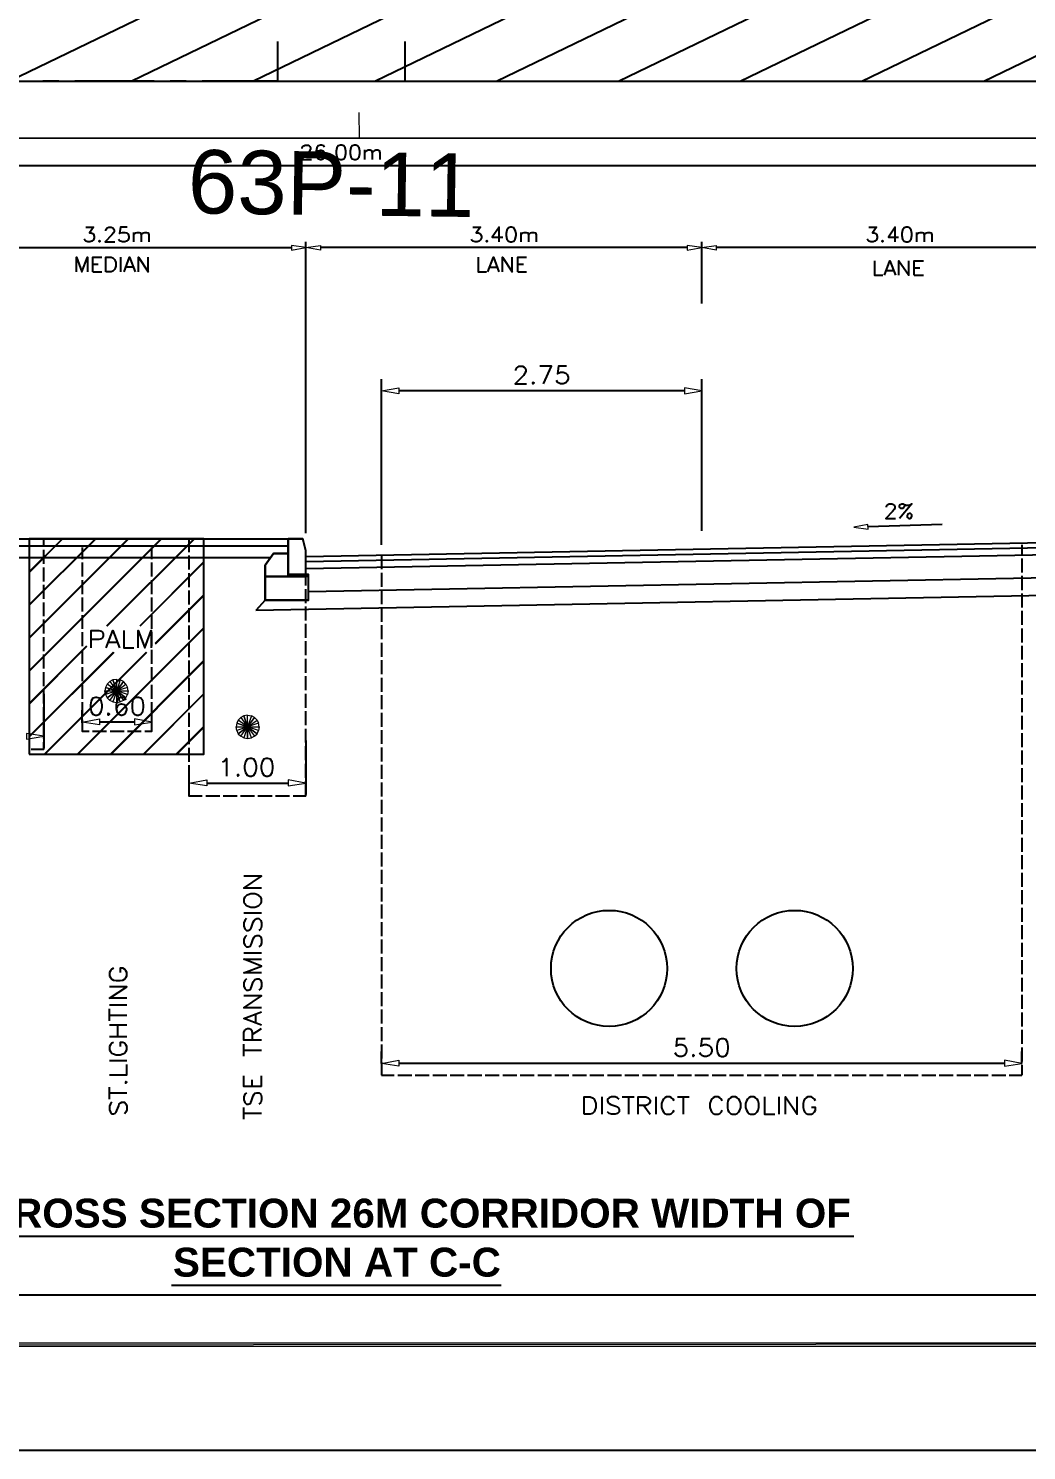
# Model space of a CAD drawing. Header units: inches. Extents: x 27 to 868, y 19 to 613.
# Drawn here: x 342 to 483.3, y 18.8 to 220.1 of the extents above; entities that cross this region are included whole.
import ezdxf

# ---------------------------------------------------------------- set-up
doc = ezdxf.new("R2010")
doc.units = ezdxf.units.IN
doc.header["$MEASUREMENT"] = 0
doc.layers.add('PDF_Geometry', color=7, linetype='Continuous')
doc.layers.add('PDF_Text', color=7, linetype='Continuous')
doc.styles.add('PDF Arial', font='arial.ttf')
doc.styles.add('PDF Arial Bold', font='arialbd.ttf')

msp = doc.modelspace()

# ---------------------------------------------------------------- linework, layer by layer
at = {"layer": 'PDF_Geometry', "lineweight": 25}
for points in [[(867.64, 52.53), (867.64, 18.77), (26.63, 18.77), (26.63, 612.78)], [(380.72, 203.11), (380.72, 203.2), (380.81, 203.38), (380.95, 203.47), (381.13, 203.56), (381.54, 203.56), (381.72, 203.47), (381.81, 203.38), (381.9, 203.2), (381.9, 202.97), (381.81, 202.79), (381.63, 202.48), (380.63, 201.53), (382.03, 201.53)], [(380.72, 203.11), (380.72, 203.2), (380.81, 203.38), (380.95, 203.47), (381.13, 203.56), (381.54, 203.56), (381.72, 203.47), (381.81, 203.38), (381.9, 203.2), (381.9, 202.97), (381.81, 202.79), (381.63, 202.48), (380.63, 201.53), (382.03, 201.53)], [(383.88, 203.29), (383.79, 203.47), (383.47, 203.56), (383.29, 203.56), (382.98, 203.47), (382.8, 203.2), (382.71, 202.7), (382.71, 202.21), (382.8, 201.8), (382.98, 201.62), (383.29, 201.53), (383.38, 201.53), (383.7, 201.62), (383.88, 201.8), (383.97, 202.12), (383.97, 202.21), (383.88, 202.48), (383.7, 202.7), (383.38, 202.79), (383.29, 202.79), (382.98, 202.7), (382.8, 202.48), (382.71, 202.21)], [(383.88, 203.29), (383.79, 203.47), (383.47, 203.56), (383.29, 203.56), (382.98, 203.47), (382.8, 203.2), (382.71, 202.7), (382.71, 202.21), (382.8, 201.8), (382.98, 201.62), (383.29, 201.53), (383.38, 201.53), (383.7, 201.62), (383.88, 201.8), (383.97, 202.12), (383.97, 202.21), (383.88, 202.48), (383.7, 202.7), (383.38, 202.79), (383.29, 202.79), (382.98, 202.7), (382.8, 202.48), (382.71, 202.21)], [(386.13, 203.56), (385.81, 203.47), (385.63, 203.2), (385.54, 202.7), (385.54, 202.39), (385.63, 201.89), (385.81, 201.62), (386.13, 201.53), (386.31, 201.53), (386.62, 201.62), (386.8, 201.89), (386.89, 202.39), (386.89, 202.7), (386.8, 203.2), (386.62, 203.47), (386.31, 203.56), (386.13, 203.56)], [(386.13, 203.56), (385.81, 203.47), (385.63, 203.2), (385.54, 202.7), (385.54, 202.39), (385.63, 201.89), (385.81, 201.62), (386.13, 201.53), (386.31, 201.53), (386.62, 201.62), (386.8, 201.89), (386.89, 202.39), (386.89, 202.7), (386.8, 203.2), (386.62, 203.47), (386.31, 203.56), (386.13, 203.56)], [(388.11, 203.56), (387.8, 203.47), (387.62, 203.2), (387.53, 202.7), (387.53, 202.39), (387.62, 201.89), (387.8, 201.62), (388.11, 201.53), (388.29, 201.53), (388.56, 201.62), (388.79, 201.89), (388.88, 202.39), (388.88, 202.7), (388.79, 203.2), (388.56, 203.47), (388.29, 203.56), (388.11, 203.56)], [(388.11, 203.56), (387.8, 203.47), (387.62, 203.2), (387.53, 202.7), (387.53, 202.39), (387.62, 201.89), (387.8, 201.62), (388.11, 201.53), (388.29, 201.53), (388.56, 201.62), (388.79, 201.89), (388.88, 202.39), (388.88, 202.7), (388.79, 203.2), (388.56, 203.47), (388.29, 203.56), (388.11, 203.56)], [(384.78, 201.71), (384.64, 201.62), (384.78, 201.53), (384.87, 201.62), (384.78, 201.71)], [(384.78, 201.71), (384.64, 201.62), (384.78, 201.53), (384.87, 201.62), (384.78, 201.71)], [(389.55, 202.88), (389.55, 201.53)], [(389.55, 202.48), (389.87, 202.79), (390.05, 202.88), (390.36, 202.88), (390.54, 202.79), (390.63, 202.48), (390.63, 201.53)], [(389.55, 202.88), (389.55, 201.53)], [(389.55, 202.48), (389.87, 202.79), (390.05, 202.88), (390.36, 202.88), (390.54, 202.79), (390.63, 202.48), (390.63, 201.53)], [(390.63, 202.48), (390.95, 202.79), (391.13, 202.88), (391.44, 202.88), (391.62, 202.79), (391.71, 202.48), (391.71, 201.53)], [(390.63, 202.48), (390.95, 202.79), (391.13, 202.88), (391.44, 202.88), (391.62, 202.79), (391.71, 202.48), (391.71, 201.53)], [(174, 200.68), (598.4, 200.68)], [(174, 200.68), (598.4, 200.68)], [(350.1, 191.94), (351.18, 191.94), (350.59, 191.13), (350.86, 191.13), (351.04, 191.04), (351.18, 190.95), (351.27, 190.63), (351.27, 190.45), (351.18, 190.14), (350.95, 189.96), (350.68, 189.87), (350.37, 189.87), (350.1, 189.96), (350.01, 190.05), (349.87, 190.27)], [(350.1, 191.94), (351.18, 191.94), (350.59, 191.13), (350.86, 191.13), (351.04, 191.04), (351.18, 190.95), (351.27, 190.63), (351.27, 190.45), (351.18, 190.14), (350.95, 189.96), (350.68, 189.87), (350.37, 189.87), (350.1, 189.96), (350.01, 190.05), (349.87, 190.27)], [(352.94, 191.44), (352.94, 191.53), (353.03, 191.71), (353.12, 191.85), (353.34, 191.94), (353.7, 191.94), (353.93, 191.85), (354.02, 191.71), (354.11, 191.53), (354.11, 191.35), (354.02, 191.13), (353.79, 190.86), (352.85, 189.87), (354.2, 189.87)], [(352.94, 191.44), (352.94, 191.53), (353.03, 191.71), (353.12, 191.85), (353.34, 191.94), (353.7, 191.94), (353.93, 191.85), (354.02, 191.71), (354.11, 191.53), (354.11, 191.35), (354.02, 191.13), (353.79, 190.86), (352.85, 189.87), (354.2, 189.87)], [(355.95, 191.94), (355.01, 191.94), (354.87, 191.04), (355.01, 191.13), (355.28, 191.22), (355.59, 191.22), (355.86, 191.13), (356.09, 190.95), (356.18, 190.63), (356.18, 190.45), (356.09, 190.14), (355.86, 189.96), (355.59, 189.87), (355.28, 189.87), (355.01, 189.96), (354.87, 190.05), (354.78, 190.27)], [(355.95, 191.94), (355.01, 191.94), (354.87, 191.04), (355.01, 191.13), (355.28, 191.22), (355.59, 191.22), (355.86, 191.13), (356.09, 190.95), (356.18, 190.63), (356.18, 190.45), (356.09, 190.14), (355.86, 189.96), (355.59, 189.87), (355.28, 189.87), (355.01, 189.96), (354.87, 190.05), (354.78, 190.27)], [(404.87, 191.94), (405.95, 191.94), (405.36, 191.13), (405.68, 191.13), (405.86, 191.04), (405.95, 190.95), (406.08, 190.63), (406.08, 190.45), (405.95, 190.14), (405.77, 189.96), (405.5, 189.87), (405.18, 189.87), (404.87, 189.96), (404.78, 190.05), (404.69, 190.27)], [(404.87, 191.94), (405.95, 191.94), (405.36, 191.13), (405.68, 191.13), (405.86, 191.04), (405.95, 190.95), (406.08, 190.63), (406.08, 190.45), (405.95, 190.14), (405.77, 189.96), (405.5, 189.87), (405.18, 189.87), (404.87, 189.96), (404.78, 190.05), (404.69, 190.27)], [(408.6, 189.87), (408.6, 191.94), (407.61, 190.54), (409.1, 190.54)], [(408.6, 189.87), (408.6, 191.94), (407.61, 190.54), (409.1, 190.54)], [(410.18, 191.94), (409.91, 191.85), (409.68, 191.53), (409.59, 191.04), (409.59, 190.77), (409.68, 190.27), (409.91, 189.96), (410.18, 189.87), (410.36, 189.87), (410.68, 189.96), (410.86, 190.27), (410.99, 190.77), (410.99, 191.04), (410.86, 191.53), (410.68, 191.85), (410.36, 191.94), (410.18, 191.94)], [(410.18, 191.94), (409.91, 191.85), (409.68, 191.53), (409.59, 191.04), (409.59, 190.77), (409.68, 190.27), (409.91, 189.96), (410.18, 189.87), (410.36, 189.87), (410.68, 189.96), (410.86, 190.27), (410.99, 190.77), (410.99, 191.04), (410.86, 191.53), (410.68, 191.85), (410.36, 191.94), (410.18, 191.94)], [(460.94, 191.94), (462.02, 191.94), (461.43, 191.13), (461.7, 191.13), (461.93, 191.04), (462.02, 190.95), (462.11, 190.63), (462.11, 190.45), (462.02, 190.14), (461.79, 189.96), (461.52, 189.87), (461.21, 189.87), (460.94, 189.96), (460.85, 190.05), (460.71, 190.27)], [(460.94, 191.94), (462.02, 191.94), (461.43, 191.13), (461.7, 191.13), (461.93, 191.04), (462.02, 190.95), (462.11, 190.63), (462.11, 190.45), (462.02, 190.14), (461.79, 189.96), (461.52, 189.87), (461.21, 189.87), (460.94, 189.96), (460.85, 190.05), (460.71, 190.27)], [(464.63, 189.87), (464.63, 191.94), (463.69, 190.54), (465.13, 190.54)], [(464.63, 189.87), (464.63, 191.94), (463.69, 190.54), (465.13, 190.54)], [(466.21, 191.94), (465.94, 191.85), (465.71, 191.53), (465.62, 191.04), (465.62, 190.77), (465.71, 190.27), (465.94, 189.96), (466.21, 189.87), (466.43, 189.87), (466.7, 189.96), (466.93, 190.27), (467.02, 190.77), (467.02, 191.04), (466.93, 191.53), (466.7, 191.85), (466.43, 191.94), (466.21, 191.94)], [(466.21, 191.94), (465.94, 191.85), (465.71, 191.53), (465.62, 191.04), (465.62, 190.77), (465.71, 190.27), (465.94, 189.96), (466.21, 189.87), (466.43, 189.87), (466.7, 189.96), (466.93, 190.27), (467.02, 190.77), (467.02, 191.04), (466.93, 191.53), (466.7, 191.85), (466.43, 191.94), (466.21, 191.94)], [(352.04, 190.05), (351.95, 189.96), (352.04, 189.87), (352.13, 189.96), (352.04, 190.05)], [(352.04, 190.05), (351.95, 189.96), (352.04, 189.87), (352.13, 189.96), (352.04, 190.05)], [(356.85, 191.22), (356.85, 189.87)], [(356.85, 190.86), (357.17, 191.13), (357.35, 191.22), (357.62, 191.22), (357.85, 191.13), (357.94, 190.86), (357.94, 189.87)], [(356.85, 191.22), (356.85, 189.87)], [(356.85, 190.86), (357.17, 191.13), (357.35, 191.22), (357.62, 191.22), (357.85, 191.13), (357.94, 190.86), (357.94, 189.87)], [(357.94, 190.86), (358.25, 191.13), (358.43, 191.22), (358.7, 191.22), (358.93, 191.13), (359.02, 190.86), (359.02, 189.87)], [(357.94, 190.86), (358.25, 191.13), (358.43, 191.22), (358.7, 191.22), (358.93, 191.13), (359.02, 190.86), (359.02, 189.87)], [(381.22, 148.66), (381.22, 189.87)], [(381.22, 152.71), (381.22, 189.87)], [(381.22, 148.66), (381.22, 189.87)], [(381.22, 152.71), (381.22, 189.87)], [(406.85, 190.05), (406.76, 189.96), (406.85, 189.87), (406.94, 189.96), (406.85, 190.05)], [(406.85, 190.05), (406.76, 189.96), (406.85, 189.87), (406.94, 189.96), (406.85, 190.05)], [(411.67, 191.22), (411.67, 189.87)], [(411.67, 190.86), (411.94, 191.13), (412.16, 191.22), (412.43, 191.22), (412.66, 191.13), (412.75, 190.86), (412.75, 189.87)], [(411.67, 191.22), (411.67, 189.87)], [(411.67, 190.86), (411.94, 191.13), (412.16, 191.22), (412.43, 191.22), (412.66, 191.13), (412.75, 190.86), (412.75, 189.87)], [(412.75, 190.86), (413.02, 191.13), (413.24, 191.22), (413.51, 191.22), (413.74, 191.13), (413.83, 190.86), (413.83, 189.87)], [(412.75, 190.86), (413.02, 191.13), (413.24, 191.22), (413.51, 191.22), (413.74, 191.13), (413.83, 190.86), (413.83, 189.87)], [(437.29, 181.17), (437.29, 189.87)], [(437.29, 181.17), (437.29, 189.87)], [(437.29, 181.17), (437.29, 189.87)], [(437.29, 181.17), (437.29, 189.87)], [(462.87, 190.05), (462.78, 189.96), (462.87, 189.87), (462.96, 189.96), (462.87, 190.05)], [(462.87, 190.05), (462.78, 189.96), (462.87, 189.87), (462.96, 189.96), (462.87, 190.05)], [(467.69, 191.22), (467.69, 189.87)], [(467.69, 190.86), (468.01, 191.13), (468.19, 191.22), (468.46, 191.22), (468.68, 191.13), (468.77, 190.86), (468.77, 189.87)], [(467.69, 191.22), (467.69, 189.87)], [(467.69, 190.86), (468.01, 191.13), (468.19, 191.22), (468.46, 191.22), (468.68, 191.13), (468.77, 190.86), (468.77, 189.87)], [(468.77, 190.86), (469.09, 191.13), (469.27, 191.22), (469.54, 191.22), (469.77, 191.13), (469.86, 190.86), (469.86, 189.87)], [(468.77, 190.86), (469.09, 191.13), (469.27, 191.22), (469.54, 191.22), (469.77, 191.13), (469.86, 190.86), (469.86, 189.87)], [(329.74, 189.06), (379.19, 189.06)], [(329.74, 189.06), (379.19, 189.06)], [(348.75, 185.63), (348.75, 187.71), (349.51, 185.63), (350.32, 187.71), (350.32, 185.63)], [(351.09, 185.63), (351.09, 187.71), (352.35, 187.71)], [(352.94, 185.63), (352.94, 187.71), (353.66, 187.71), (353.93, 187.61), (354.15, 187.39), (354.24, 187.21), (354.33, 186.94), (354.33, 186.44), (354.24, 186.13), (354.15, 185.95), (353.93, 185.72), (353.66, 185.63), (352.94, 185.63)], [(355.01, 187.71), (355.01, 185.63)], [(355.5, 185.63), (356.27, 187.71), (357.08, 185.63)], [(357.57, 185.63), (357.57, 187.71), (358.93, 185.63), (358.93, 187.71)], [(435.22, 189.06), (383.29, 189.06)], [(435.22, 189.06), (383.29, 189.06)], [(405.63, 187.71), (405.63, 185.63), (406.8, 185.63)], [(406.98, 185.63), (407.79, 187.71), (408.56, 185.63)], [(409.05, 185.63), (409.05, 187.71), (410.45, 185.63), (410.45, 187.71)], [(411.22, 185.63), (411.22, 187.71), (412.48, 187.71)], [(491.25, 189.06), (439.32, 189.06)], [(491.25, 189.06), (439.32, 189.06)], [(351.09, 186.71), (351.85, 186.71)], [(351.09, 185.63), (352.35, 185.63)], [(355.82, 186.35), (356.76, 186.35)], [(407.3, 186.31), (408.29, 186.31)], [(411.22, 186.71), (412.03, 186.71)], [(411.22, 185.63), (412.48, 185.63)], [(461.75, 187.21), (461.75, 185.14), (462.92, 185.14)], [(463.14, 185.14), (463.91, 187.21), (464.68, 185.14)], [(463.42, 185.81), (464.41, 185.81)], [(465.17, 185.14), (465.17, 187.21), (466.57, 185.14), (466.57, 187.21)], [(467.33, 185.14), (467.33, 187.21), (468.64, 187.21)], [(467.33, 186.22), (468.14, 186.22)], [(467.33, 185.14), (468.64, 185.14)], [(410.95, 171.67), (410.95, 171.76), (411.08, 172.03), (411.22, 172.12), (411.44, 172.26), (411.89, 172.26), (412.12, 172.12), (412.25, 172.03), (412.39, 171.76), (412.39, 171.54), (412.25, 171.31), (412.03, 170.95), (410.86, 169.78), (412.48, 169.78)], [(414.86, 169.78), (416.03, 172.26), (414.37, 172.26)], [(418.15, 172.26), (416.98, 172.26), (416.85, 171.18), (416.98, 171.31), (417.3, 171.45), (417.66, 171.45), (418.02, 171.31), (418.24, 171.09), (418.38, 170.73), (418.38, 170.5), (418.24, 170.14), (418.02, 169.91), (417.66, 169.78), (417.3, 169.78), (416.98, 169.91), (416.85, 170), (416.71, 170.23)], [(391.94, 146.99), (391.94, 170.46)], [(413.42, 170), (413.33, 169.91), (413.42, 169.78), (413.56, 169.91), (413.42, 170)], [(437.29, 148.97), (437.29, 170.46)], [(434.82, 168.79), (394.42, 168.79)], [(463.42, 152.3), (463.42, 152.39), (463.51, 152.62), (463.6, 152.71), (463.82, 152.8), (464.18, 152.8), (464.41, 152.71), (464.5, 152.62), (464.59, 152.39), (464.59, 152.21), (464.5, 151.99), (464.27, 151.72), (463.33, 150.73), (464.68, 150.73)], [(465.76, 152.8), (465.98, 152.62), (465.98, 152.39), (465.85, 152.21), (465.67, 152.12), (465.49, 152.12), (465.26, 152.3), (465.26, 152.49), (465.35, 152.71), (465.58, 152.8), (465.76, 152.8), (465.98, 152.71), (466.25, 152.62), (466.57, 152.62), (466.84, 152.71), (467.02, 152.8), (465.26, 150.73)], [(466.66, 151.4), (466.43, 151.31), (466.34, 151.13), (466.34, 150.91), (466.57, 150.73), (466.75, 150.73), (466.93, 150.82), (467.02, 151.04), (467.02, 151.22), (466.84, 151.4), (466.66, 151.4)], [(460.8, 149.56), (471.3, 149.92)], [(460.8, 149.56), (471.3, 149.92)], [(342.08, 147.8), (342.08, 147.85)], [(342.08, 143.16), (346.77, 147.85)], [(342.08, 138.48), (351.45, 147.85)], [(342.08, 133.84), (356.09, 147.85)], [(342.08, 129.16), (360.77, 147.85)], [(342.08, 147.76), (342.17, 147.85)], [(342.08, 143.07), (346.81, 147.85)], [(342.08, 138.43), (351.49, 147.85)], [(342.08, 133.75), (356.13, 147.85)], [(342.08, 129.11), (360.82, 147.85)], [(342.08, 117.36), (366.81, 117.36), (366.81, 147.85), (342.08, 147.85), (342.08, 117.36)], [(344.15, 146.77), (344.15, 147.85)], [(353.07, 135.51), (365.41, 147.85)], [(353.12, 135.51), (365.46, 147.85)], [(364.74, 145.95), (364.74, 147.85)], [(482.6, 146.99), (482.6, 145.55)], [(344.15, 144.29), (344.15, 146.27)], [(349.56, 146.63), (349.56, 144.96)], [(359.42, 144.96), (359.42, 146.63)], [(364.74, 143.48), (364.74, 145.46)], [(391.94, 145.37), (391.94, 143.52)], [(482.6, 145.05), (482.6, 143.07)], [(344.15, 141.81), (344.15, 143.79)], [(349.56, 144.47), (349.56, 142.49)], [(357.76, 135.51), (366.81, 144.56)], [(357.8, 135.51), (366.81, 144.51)], [(359.42, 142.49), (359.42, 144.47)], [(364.74, 141), (364.74, 142.98)], [(381.22, 141.23), (381.22, 143.34)], [(391.94, 143.03), (391.94, 141.05)], [(344.15, 139.33), (344.15, 141.32)], [(349.56, 141.99), (349.56, 140.01)], [(359.42, 140.01), (359.42, 141.99)], [(482.6, 142.58), (482.6, 140.59)], [(349.56, 139.51), (349.56, 137.53)], [(359.42, 137.53), (359.42, 139.51)], [(359.96, 133.07), (366.81, 139.92)], [(359.96, 132.98), (366.81, 139.83)], [(364.74, 138.52), (364.74, 140.5)], [(381.22, 138.75), (381.22, 140.73)], [(391.94, 140.55), (391.94, 138.57)], [(482.6, 140.1), (482.6, 138.12)], [(344.15, 136.9), (344.15, 138.84)], [(349.56, 137.04), (349.56, 135.1)], [(359.42, 135.1), (359.42, 137.04)], [(364.74, 136.05), (364.74, 138.03)], [(381.22, 136.27), (381.22, 138.25)], [(391.94, 138.07), (391.94, 136.09)], [(482.6, 137.62), (482.6, 135.64)], [(344.15, 134.42), (344.15, 136.41)], [(348.93, 117.36), (366.81, 135.24)], [(348.97, 117.36), (366.81, 135.19)], [(364.74, 133.57), (364.74, 135.55)], [(381.22, 133.84), (381.22, 135.78)], [(391.94, 135.6), (391.94, 133.61)], [(482.6, 135.15), (482.6, 133.16)], [(344.15, 131.95), (344.15, 133.93)], [(349.56, 134.6), (349.56, 132.62)], [(350.86, 132.4), (350.86, 134.87), (351.95, 134.87), (352.31, 134.74), (352.4, 134.65), (352.53, 134.38), (352.53, 134.06), (352.4, 133.79), (352.31, 133.7), (351.95, 133.57), (350.86, 133.57)], [(352.98, 132.4), (353.93, 134.87), (354.87, 132.4)], [(353.34, 133.21), (354.51, 133.21)], [(355.46, 134.87), (355.46, 132.4), (356.9, 132.4)], [(357.48, 132.4), (357.48, 134.87), (358.43, 132.4), (359.33, 134.87), (359.33, 132.4)], [(359.42, 132.62), (359.42, 134.6)], [(364.74, 131.09), (364.74, 133.07)], [(381.22, 131.36), (381.22, 133.34)], [(391.94, 133.12), (391.94, 131.14)], [(342.08, 124.52), (350.23, 132.67)], [(342.08, 124.43), (350.23, 132.62)], [(342.08, 119.83), (354.02, 131.77)], [(342.08, 119.79), (354.11, 131.77)], [(344.15, 129.47), (344.15, 131.45)], [(344.24, 117.36), (358.7, 131.77)], [(344.29, 117.36), (358.75, 131.77)], [(349.56, 132.13), (349.56, 130.15)], [(359.42, 130.15), (359.42, 132.13)], [(381.22, 128.88), (381.22, 130.87)], [(482.6, 132.71), (482.6, 130.73)], [(344.15, 126.99), (344.15, 128.97)], [(349.56, 129.65), (349.56, 127.67)], [(353.57, 117.36), (366.81, 130.6)], [(353.66, 117.36), (366.81, 130.51)], [(359.42, 127.67), (359.42, 129.65)], [(364.74, 128.66), (364.74, 130.6)], [(391.94, 130.64), (391.94, 128.66)], [(482.6, 130.24), (482.6, 128.25)], [(349.56, 127.17), (349.56, 125.19)], [(359.42, 125.19), (359.42, 127.17)], [(364.74, 126.18), (364.74, 128.16)], [(381.22, 126.41), (381.22, 128.39)], [(391.94, 128.16), (391.94, 126.18)], [(482.6, 127.76), (482.6, 125.78)], [(344.15, 124.52), (344.15, 126.5)], [(344.15, 125.87), (344.15, 118.21)], [(351.45, 125.37), (351.09, 125.28), (350.86, 124.92), (350.73, 124.34), (350.73, 123.98), (350.86, 123.39), (351.09, 123.03), (351.45, 122.89), (351.67, 122.89), (352.04, 123.03), (352.26, 123.39), (352.4, 123.98), (352.4, 124.34), (352.26, 124.92), (352.04, 125.28), (351.67, 125.37), (351.45, 125.37)], [(355.77, 125.01), (355.68, 125.28), (355.32, 125.37), (355.1, 125.37), (354.74, 125.28), (354.51, 124.92), (354.38, 124.34), (354.38, 123.75), (354.51, 123.26), (354.74, 123.03), (355.1, 122.89), (355.19, 122.89), (355.55, 123.03), (355.77, 123.26), (355.91, 123.62), (355.91, 123.75), (355.77, 124.11), (355.55, 124.34), (355.19, 124.43), (355.1, 124.43), (354.74, 124.34), (354.51, 124.11), (354.38, 123.75)], [(357.3, 125.37), (356.99, 125.28), (356.72, 124.92), (356.63, 124.34), (356.63, 123.98), (356.72, 123.39), (356.99, 123.03), (357.3, 122.89), (357.57, 122.89), (357.89, 123.03), (358.16, 123.39), (358.25, 123.98), (358.25, 124.34), (358.16, 124.92), (357.89, 125.28), (357.57, 125.37), (357.3, 125.37)], [(358.25, 117.36), (366.81, 125.91)], [(358.3, 117.36), (366.81, 125.87)], [(364.74, 123.71), (364.74, 125.69)], [(381.22, 123.93), (381.22, 125.91)], [(391.94, 125.69), (391.94, 123.71)], [(482.6, 125.28), (482.6, 123.3)], [(344.15, 122.04), (344.15, 124.02)], [(349.56, 124.7), (349.56, 122.71)], [(349.56, 121.77), (349.56, 123.57)], [(353.3, 123.17), (353.21, 123.03), (353.3, 122.89), (353.43, 123.03), (353.3, 123.17)], [(359.42, 122.71), (359.42, 124.7)], [(359.42, 121.77), (359.42, 123.57)], [(364.74, 121.23), (364.74, 123.21)], [(381.22, 121.45), (381.22, 123.44)], [(391.94, 123.21), (391.94, 121.23)], [(344.15, 119.56), (344.15, 121.54)], [(349.56, 122.22), (349.56, 120.6), (350.55, 120.6)], [(356.99, 121.9), (352.04, 121.9)], [(358.43, 120.6), (359.42, 120.6), (359.42, 122.22)], [(362.89, 117.36), (366.81, 121.27)], [(362.98, 117.36), (366.81, 121.18)], [(381.22, 118.98), (381.22, 120.96)], [(482.6, 122.8), (482.6, 120.82)], [(344.15, 118.03), (344.15, 119.07)], [(351.04, 120.6), (353.03, 120.6)], [(353.52, 120.6), (355.5, 120.6)], [(356, 120.6), (357.94, 120.6)], [(364.74, 118.75), (364.74, 120.73)], [(381.22, 119.29), (381.22, 111.64)], [(391.94, 120.73), (391.94, 118.8)], [(482.6, 120.33), (482.6, 118.35)], [(344.15, 118.03), (342.35, 118.03)], [(364.74, 116.27), (364.74, 118.26)], [(381.22, 116.5), (381.22, 118.48)], [(391.94, 118.3), (391.94, 116.32)], [(482.6, 117.85), (482.6, 115.87)], [(364.74, 113.8), (364.74, 115.78)], [(364.74, 113.26), (364.74, 114.92)], [(369.42, 116.27), (369.65, 116.36), (370.01, 116.72), (370.01, 114.25)], [(373.29, 116.72), (372.93, 116.63), (372.71, 116.27), (372.57, 115.69), (372.57, 115.33), (372.71, 114.74), (372.93, 114.38), (373.29, 114.25), (373.52, 114.25), (373.88, 114.38), (374.1, 114.74), (374.24, 115.33), (374.24, 115.69), (374.1, 116.27), (373.88, 116.63), (373.52, 116.72), (373.29, 116.72)], [(375.64, 116.72), (375.27, 116.63), (375.05, 116.27), (374.91, 115.69), (374.91, 115.33), (375.05, 114.74), (375.27, 114.38), (375.64, 114.25), (375.86, 114.25), (376.22, 114.38), (376.45, 114.74), (376.58, 115.33), (376.58, 115.69), (376.45, 116.27), (376.22, 116.63), (375.86, 116.72), (375.64, 116.72)], [(381.22, 114.02), (381.22, 116)], [(391.94, 115.82), (391.94, 113.84)], [(482.6, 115.37), (482.6, 113.39)], [(366.58, 111.41), (364.74, 111.41), (364.74, 113.3)], [(367.21, 113.26), (378.74, 113.26)], [(371.63, 114.52), (371.54, 114.38), (371.63, 114.25), (371.76, 114.38), (371.63, 114.52)], [(381.22, 111.41), (381.22, 113.53)], [(391.94, 113.35), (391.94, 111.36)], [(482.6, 112.9), (482.6, 110.91)], [(369.06, 111.41), (367.08, 111.41)], [(371.49, 111.41), (369.51, 111.41)], [(373.97, 111.41), (371.99, 111.41)], [(376.45, 111.41), (374.46, 111.41)], [(378.92, 111.41), (376.94, 111.41)], [(381.22, 111.41), (379.42, 111.41)], [(391.94, 110.87), (391.94, 108.89)], [(482.6, 110.42), (482.6, 108.48)], [(391.94, 108.39), (391.94, 106.41)], [(482.6, 107.99), (482.6, 106.01)], [(391.94, 105.92), (391.94, 103.93)], [(482.6, 105.51), (482.6, 103.53)], [(63.65, 40.79), (713.65, 40.79), (713.65, 104.35), (713.65, 52.53)], [(391.94, 103.44), (391.94, 101.46)], [(482.6, 103.03), (482.6, 101.05)], [(391.94, 100.96), (391.94, 98.98)], [(482.6, 100.56), (482.6, 98.57)], [(391.94, 98.48), (391.94, 96.5)], [(482.6, 98.08), (482.6, 96.1)], [(391.94, 96.05), (391.94, 94.07)], [(482.6, 95.6), (482.6, 93.62)], [(391.94, 93.57), (391.94, 91.59)], [(482.6, 93.12), (482.6, 91.14)], [(391.94, 91.1), (391.94, 89.12)], [(482.6, 90.65), (482.6, 88.67)], [(391.94, 88.62), (391.94, 86.64)], [(482.6, 88.17), (482.6, 86.19)], [(391.94, 86.14), (391.94, 84.16)], [(482.6, 85.69), (482.6, 83.76)], [(391.94, 83.67), (391.94, 81.68)], [(482.6, 83.26), (482.6, 81.28)], [(391.94, 81.19), (391.94, 79.21)], [(482.6, 80.78), (482.6, 78.8)], [(391.94, 78.71), (391.94, 76.73)], [(434.91, 77.05), (433.73, 77.05), (433.64, 76.01), (433.73, 76.1), (434.1, 76.23), (434.46, 76.23), (434.82, 76.1), (435.04, 75.87), (435.13, 75.51), (435.13, 75.29), (435.04, 74.93), (434.82, 74.7), (434.46, 74.57), (434.1, 74.57), (433.73, 74.7), (433.64, 74.84), (433.51, 75.06)], [(438.46, 77.05), (437.29, 77.05), (437.16, 76.01), (437.29, 76.1), (437.61, 76.23), (437.97, 76.23), (438.33, 76.1), (438.55, 75.87), (438.69, 75.51), (438.69, 75.29), (438.55, 74.93), (438.33, 74.7), (437.97, 74.57), (437.61, 74.57), (437.29, 74.7), (437.16, 74.84), (437.02, 75.06)], [(440.09, 77.05), (439.72, 76.96), (439.5, 76.6), (439.41, 76.01), (439.41, 75.65), (439.5, 75.06), (439.72, 74.7), (440.09, 74.57), (440.36, 74.57), (440.67, 74.7), (440.94, 75.06), (441.03, 75.65), (441.03, 76.01), (440.94, 76.6), (440.67, 76.96), (440.36, 77.05), (440.09, 77.05)], [(482.6, 78.31), (482.6, 76.33)], [(391.94, 76.23), (391.94, 74.25)], [(391.94, 73.58), (391.94, 75.24)], [(436.08, 74.84), (435.99, 74.7), (436.08, 74.57), (436.21, 74.7), (436.08, 74.84)], [(482.6, 75.83), (482.6, 73.85)], [(482.6, 73.58), (482.6, 75.24)], [(391.94, 73.76), (391.94, 71.91)], [(480.12, 73.58), (394.42, 73.58)], [(482.6, 73.35), (482.6, 71.91)], [(391.94, 71.91), (393.74, 71.91)], [(394.24, 71.91), (396.22, 71.91)], [(396.71, 71.91), (398.69, 71.91)], [(399.19, 71.91), (401.17, 71.91)], [(401.67, 71.91), (403.65, 71.91)], [(404.14, 71.91), (406.13, 71.91)], [(406.62, 71.91), (408.6, 71.91)], [(409.1, 71.91), (411.08, 71.91)], [(411.58, 71.91), (413.56, 71.91)], [(414.05, 71.91), (415.99, 71.91)], [(416.49, 71.91), (418.47, 71.91)], [(418.96, 71.91), (420.94, 71.91)], [(421.44, 71.91), (423.42, 71.91)], [(423.92, 71.91), (425.9, 71.91)], [(426.39, 71.91), (428.38, 71.91)], [(428.87, 71.91), (430.85, 71.91)], [(431.35, 71.91), (433.33, 71.91)], [(433.82, 71.91), (435.81, 71.91)], [(436.3, 71.91), (438.24, 71.91)], [(438.73, 71.91), (440.72, 71.91)], [(441.21, 71.91), (443.19, 71.91)], [(443.69, 71.91), (445.67, 71.91)], [(446.17, 71.91), (448.15, 71.91)], [(448.64, 71.91), (450.62, 71.91)], [(451.12, 71.91), (453.1, 71.91)], [(453.6, 71.91), (455.58, 71.91)], [(456.07, 71.91), (458.06, 71.91)], [(458.55, 71.91), (460.53, 71.91)], [(461.03, 71.91), (462.96, 71.91)], [(463.46, 71.91), (465.44, 71.91)], [(465.94, 71.91), (467.92, 71.91)], [(468.41, 71.91), (470.4, 71.91)], [(470.89, 71.91), (472.87, 71.91)], [(473.37, 71.91), (475.35, 71.91)], [(475.85, 71.91), (477.83, 71.91)], [(478.32, 71.91), (480.3, 71.91)], [(480.8, 71.91), (482.6, 71.91)]]:
    msp.add_lwpolyline(points, dxfattribs=at)
at = {"layer": 'PDF_Geometry', "color": 132, "lineweight": 25, "true_color": 0x00dddd}
for points in [[(621.32, 482.66), (151.12, 482.66), (151.12, 212.61), (621.32, 212.61), (621.32, 482.66)], [(339.24, 212.61), (621.32, 348.9)], [(356.49, 212.61), (621.32, 340.57)], [(373.74, 212.61), (621.32, 332.23)], [(390.99, 212.61), (621.32, 323.9)], [(408.24, 212.61), (621.32, 315.57)], [(425.49, 212.61), (621.32, 307.24)], [(442.7, 212.61), (621.32, 298.9)], [(459.95, 212.61), (621.32, 290.57)], [(477.2, 212.61), (621.32, 282.24)]]:
    msp.add_lwpolyline(points, dxfattribs=at)
at = {"layer": 'PDF_Geometry', "color": 9, "lineweight": 25, "true_color": 0xbababa}
for points in [[(377.21, 218.24), (377.21, 212.61), (366.54, 212.61)], [(395.23, 218.24), (395.23, 212.61)], [(346.27, 212.61), (344.02, 212.61)], [(359.78, 212.61), (348.52, 212.61)], [(364.29, 212.61), (362.03, 212.61)], [(395.23, 212.61), (405.86, 212.61)], [(408.11, 212.61), (410.36, 212.61)], [(412.61, 212.61), (423.87, 212.61)], [(426.12, 212.61), (428.38, 212.61)], [(430.63, 212.61), (441.89, 212.61)], [(444.14, 212.61), (446.39, 212.61)], [(448.64, 212.61), (459.86, 212.61)], [(462.11, 212.61), (464.36, 212.61)], [(466.61, 212.61), (477.87, 212.61)], [(480.12, 212.61), (482.38, 212.61)]]:
    msp.add_lwpolyline(points, dxfattribs=at)
at = {"layer": 'PDF_Geometry', "color": 3, "lineweight": 0}
msp.add_lwpolyline([(388.74, 208.2), (388.79, 204.59)], dxfattribs=at)
at = {"layer": 'PDF_Geometry', "lineweight": 0}
for points in [[(63.65, 204.55), (691.93, 204.55)], [(691.94, 204.55), (63.65, 204.55), (63.65, 40.79)], [(379.19, 189.37), (379.19, 188.7), (381.22, 189.06), (379.19, 189.37)], [(379.19, 189.37), (379.19, 188.7), (381.22, 189.06), (379.19, 189.37)], [(383.29, 189.37), (383.29, 188.7), (381.22, 189.06), (383.29, 189.37)], [(383.29, 189.37), (383.29, 188.7), (381.22, 189.06), (383.29, 189.37)], [(435.22, 189.37), (435.22, 188.7), (437.29, 189.06), (435.22, 189.37)], [(435.22, 189.37), (435.22, 188.7), (437.29, 189.06), (435.22, 189.37)], [(439.32, 189.37), (439.32, 188.7), (437.29, 189.06), (439.32, 189.37)], [(439.32, 189.37), (439.32, 188.7), (437.29, 189.06), (439.32, 189.37)], [(394.42, 169.19), (394.42, 168.38), (391.94, 168.79), (394.42, 169.19)], [(434.82, 169.19), (434.82, 168.38), (437.29, 168.79), (434.82, 169.19)], [(460.8, 149.87), (458.78, 149.47), (460.85, 149.2), (460.8, 149.87)], [(460.8, 149.87), (458.78, 149.47), (460.85, 149.2), (460.8, 149.87)], [(354.47, 126.32), (353.12, 127.26), (352.89, 126.81), (354.47, 126.32)], [(353.48, 127.62), (354.47, 126.32), (353.12, 127.26), (353.48, 127.62)], [(353.93, 127.89), (353.48, 127.62), (354.47, 126.32), (353.93, 127.89)], [(354.47, 126.32), (354.47, 127.94), (353.93, 127.89), (354.47, 126.32)], [(354.96, 127.89), (354.47, 126.32), (354.47, 127.94), (354.96, 127.89)], [(355.41, 127.62), (354.96, 127.89), (354.47, 126.32), (355.41, 127.62)], [(354.47, 126.32), (355.77, 127.26), (355.41, 127.62), (354.47, 126.32)], [(356, 126.81), (354.47, 126.32), (355.77, 127.26), (356, 126.81)], [(352.89, 126.81), (352.8, 126.32), (354.47, 126.32), (352.89, 126.81)], [(352.8, 126.32), (354.47, 126.32), (352.89, 125.78), (352.8, 126.32)], [(354.47, 126.32), (352.89, 125.78), (353.12, 125.33), (354.47, 126.32)], [(353.12, 125.33), (353.48, 124.97), (354.47, 126.32), (353.12, 125.33)], [(353.48, 124.97), (354.47, 126.32), (353.93, 124.74), (353.48, 124.97)], [(354.47, 126.32), (353.93, 124.74), (354.47, 124.65), (354.47, 126.32)], [(356.09, 126.32), (356, 126.81), (354.47, 126.32), (356.09, 126.32)], [(354.47, 124.65), (354.96, 124.74), (354.47, 126.32), (354.47, 124.65)], [(354.96, 124.74), (354.47, 126.32), (355.41, 124.97), (354.96, 124.74)], [(354.47, 126.32), (355.41, 124.97), (355.77, 125.33), (354.47, 126.32)], [(355.77, 125.33), (356, 125.78), (354.47, 126.32), (355.77, 125.33)], [(356, 125.78), (354.47, 126.32), (356.09, 126.32), (356, 125.78)], [(372.98, 121.23), (372.98, 122.85), (372.48, 122.8), (372.98, 121.23)], [(373.52, 122.8), (372.98, 121.23), (372.98, 122.85), (373.52, 122.8)], [(352.04, 122.35), (352.04, 121.5), (349.56, 121.9), (352.04, 122.35)], [(356.99, 122.35), (356.99, 121.5), (359.42, 121.9), (356.99, 122.35)], [(371.45, 121.72), (371.36, 121.23), (372.98, 121.23), (371.45, 121.72)], [(371.36, 121.23), (372.98, 121.23), (371.45, 120.69), (371.36, 121.23)], [(372.98, 121.23), (371.67, 122.17), (371.45, 121.72), (372.98, 121.23)], [(372.98, 121.23), (371.45, 120.69), (371.67, 120.24), (372.98, 121.23)], [(372.03, 122.53), (372.98, 121.23), (371.67, 122.17), (372.03, 122.53)], [(371.67, 120.24), (372.03, 119.88), (372.98, 121.23), (371.67, 120.24)], [(372.48, 122.8), (372.03, 122.53), (372.98, 121.23), (372.48, 122.8)], [(372.03, 119.88), (372.98, 121.23), (372.48, 119.65), (372.03, 119.88)], [(372.98, 121.23), (372.48, 119.65), (372.98, 119.56), (372.98, 121.23)], [(373.97, 122.53), (373.52, 122.8), (372.98, 121.23), (373.97, 122.53)], [(372.98, 121.23), (374.33, 122.17), (373.97, 122.53), (372.98, 121.23)], [(374.55, 121.72), (372.98, 121.23), (374.33, 122.17), (374.55, 121.72)], [(374.64, 121.23), (374.55, 121.72), (372.98, 121.23), (374.64, 121.23)], [(372.98, 119.56), (373.52, 119.65), (372.98, 121.23), (372.98, 119.56)], [(373.52, 119.65), (372.98, 121.23), (373.97, 119.88), (373.52, 119.65)], [(372.98, 121.23), (373.97, 119.88), (374.33, 120.24), (372.98, 121.23)], [(374.33, 120.24), (374.55, 120.69), (372.98, 121.23), (374.33, 120.24)], [(374.55, 120.69), (372.98, 121.23), (374.64, 121.23), (374.55, 120.69)], [(341.68, 120.28), (341.68, 119.47), (344.15, 119.88), (341.68, 120.28)], [(367.21, 113.71), (367.21, 112.85), (364.74, 113.26), (367.21, 113.71)], [(378.74, 113.71), (378.74, 112.85), (381.22, 113.26), (378.74, 113.71)], [(63.65, 40.79), (713.65, 40.79), (713.65, 104.35), (713.65, 52.53)], [(394.42, 74.03), (394.42, 73.17), (391.94, 73.58), (394.42, 74.03)], [(480.12, 74.03), (480.12, 73.17), (482.6, 73.58), (480.12, 74.03)], [(851.92, 33.54), (851.42, 34.03), (55.41, 33.54), (851.92, 33.54)], [(851.42, 34.03), (55.41, 33.54), (55.91, 34.03), (851.42, 34.03)]]:
    msp.add_lwpolyline(points, dxfattribs=at)
at = {"layer": 'PDF_Geometry', "color": 3, "lineweight": 25}
for points in [[(330.15, 147.85), (378.74, 147.85)], [(493.32, 147.4), (381.22, 145.28)], [(330.15, 146.86), (378.74, 146.86)], [(332.67, 145.19), (376.22, 145.19)], [(493.32, 146.72), (381.22, 144.6)], [(491.65, 145.68), (381.22, 143.61)], [(501.34, 142.58), (381.63, 140.32)], [(503.5, 140.14), (374.15, 137.71)], [(375.46, 139.15), (374.15, 137.71)]]:
    msp.add_lwpolyline(points, dxfattribs=at)
at = {"layer": 'PDF_Geometry', "color": 4, "lineweight": 25}
for points in [[(381.63, 142.49), (381.63, 142.8), (381.22, 142.8), (378.74, 142.8), (378.74, 147.85)], [(381.22, 146.18), (380.81, 147.85), (378.74, 147.85), (380.81, 147.85)], [(381.22, 146.18), (380.81, 147.85), (378.74, 147.85), (378.74, 145.77), (378.74, 142.8), (381.22, 142.8), (381.22, 146.18)], [(375.46, 142.49), (375.46, 144.11), (376.67, 145.77), (378.61, 145.77)], [(378.74, 145.77), (376.67, 145.77), (375.46, 144.11), (375.46, 142.49), (378.74, 142.49), (378.74, 142.8), (378.74, 145.77)], [(381.63, 139.15), (375.46, 139.15), (375.46, 142.49), (379.19, 142.49)], [(381.63, 142.49), (378.74, 142.49), (375.46, 142.49), (375.46, 139.15), (381.63, 139.15), (381.63, 142.49)], [(378.74, 142.8), (378.74, 142.49), (381.22, 142.49)]]:
    msp.add_lwpolyline(points, dxfattribs=at)
at = {"layer": 'PDF_Geometry', "color": 1, "lineweight": 25}
for points in [[(374.96, 98.39), (372.48, 98.39), (374.96, 100.06), (372.48, 100.06)], [(372.48, 96.41), (372.62, 96.19), (372.84, 95.92), (373.07, 95.83), (373.43, 95.69), (374.01, 95.69), (374.37, 95.83), (374.6, 95.92), (374.87, 96.19), (374.96, 96.41), (374.96, 96.86), (374.87, 97.13), (374.6, 97.36), (374.37, 97.45), (374.01, 97.58), (373.43, 97.58), (373.07, 97.45), (372.84, 97.36), (372.62, 97.13), (372.48, 96.86), (372.48, 96.41)], [(372.48, 94.88), (374.96, 94.88)], [(372.84, 94.07), (372.62, 93.8), (372.48, 93.48), (372.48, 92.99), (372.62, 92.63), (372.84, 92.4), (373.07, 92.4), (373.34, 92.54), (373.43, 92.63), (373.56, 92.85), (373.79, 93.57), (373.92, 93.8), (374.01, 93.94), (374.28, 94.07), (374.6, 94.07), (374.87, 93.8), (374.96, 93.48), (374.96, 92.99), (374.87, 92.63), (374.6, 92.4)], [(372.84, 91.68), (372.62, 91.46), (372.48, 91.1), (372.48, 90.65), (372.62, 90.29), (372.84, 90.06), (373.07, 90.06), (373.34, 90.15), (373.43, 90.29), (373.56, 90.51), (373.79, 91.23), (373.92, 91.46), (374.01, 91.59), (374.28, 91.68), (374.6, 91.68), (374.87, 91.46), (374.96, 91.1), (374.96, 90.65), (374.87, 90.29), (374.6, 90.06)], [(372.48, 89.21), (374.96, 89.21)], [(354.02, 87.04), (353.79, 86.91), (353.57, 86.68), (353.43, 86.46), (353.43, 85.96), (353.57, 85.74), (353.79, 85.51), (354.02, 85.38), (354.38, 85.29), (354.96, 85.29), (355.32, 85.38), (355.55, 85.51), (355.77, 85.74), (355.91, 85.96), (355.91, 86.46), (355.77, 86.68), (355.55, 86.91), (355.32, 87.04), (354.96, 87.04), (354.96, 86.46)], [(374.96, 86.41), (372.48, 86.41), (374.96, 87.36), (372.48, 88.31), (374.96, 88.31)], [(372.84, 85.56), (372.62, 85.33), (372.48, 84.97), (372.48, 84.52), (372.62, 84.16), (372.84, 83.94), (373.07, 83.94), (373.34, 84.03), (373.43, 84.16), (373.56, 84.39), (373.79, 85.11), (373.92, 85.33), (374.01, 85.47), (374.28, 85.56), (374.6, 85.56), (374.87, 85.33), (374.96, 84.97), (374.96, 84.52), (374.87, 84.16), (374.6, 83.94)], [(355.91, 82.81), (353.43, 82.81), (355.91, 84.43), (353.43, 84.43)], [(374.96, 81.46), (372.48, 81.46), (374.96, 83.13), (372.48, 83.13)], [(353.43, 81.86), (355.91, 81.86)], [(353.43, 79.61), (353.43, 81.28)], [(374.96, 78.98), (372.48, 79.93), (374.96, 80.87)], [(353.43, 80.42), (355.91, 80.42)], [(353.43, 79.03), (355.91, 79.03)], [(354.6, 77.36), (354.6, 79.03)], [(374.96, 76.87), (372.48, 76.87), (372.48, 77.95), (372.62, 78.26), (372.75, 78.4), (372.98, 78.53), (373.2, 78.53), (373.43, 78.4), (373.56, 78.26), (373.65, 77.95), (373.65, 76.87)], [(373.65, 77.68), (374.96, 78.53)], [(374.15, 79.34), (374.15, 80.51)], [(353.43, 77.36), (355.91, 77.36)], [(354.02, 76.55), (353.79, 76.46), (353.57, 76.19), (353.43, 75.96), (353.43, 75.51), (353.57, 75.24), (353.79, 75.02), (354.02, 74.93), (354.38, 74.79), (354.96, 74.79), (355.32, 74.93), (355.55, 75.02), (355.77, 75.24), (355.91, 75.51), (355.91, 75.96), (355.77, 76.19), (355.55, 76.46), (355.32, 76.55), (354.96, 76.55), (354.96, 75.96)], [(372.48, 74.61), (372.48, 76.28)], [(372.48, 75.47), (374.96, 75.47)], [(353.43, 73.98), (355.91, 73.98)], [(353.43, 71.96), (355.91, 71.96), (355.91, 73.4)], [(355.68, 70.92), (355.77, 70.79), (355.91, 70.92), (355.77, 71.01), (355.68, 70.92)], [(374.96, 70.29), (372.48, 70.29), (372.48, 71.82)], [(373.65, 70.29), (373.65, 71.24)], [(374.96, 70.29), (374.96, 71.82)], [(353.43, 68.53), (353.43, 70.2)], [(353.43, 69.39), (355.91, 69.39)], [(372.84, 69.43), (372.62, 69.21), (372.48, 68.85), (372.48, 68.4), (372.62, 68.04), (372.84, 67.81), (373.07, 67.81), (373.34, 67.9), (373.43, 68.04), (373.56, 68.26), (373.79, 68.98), (373.92, 69.21), (374.01, 69.34), (374.28, 69.43), (374.6, 69.43), (374.87, 69.21), (374.96, 68.85), (374.96, 68.4), (374.87, 68.04), (374.6, 67.81)], [(420.63, 66.37), (420.63, 68.85), (421.48, 68.85), (421.8, 68.71), (422.07, 68.49), (422.16, 68.26), (422.3, 67.9), (422.3, 67.32), (422.16, 66.96), (422.07, 66.73), (421.8, 66.46), (421.48, 66.37), (420.63, 66.37)], [(423.11, 68.85), (423.11, 66.37)], [(425.58, 68.49), (425.36, 68.71), (425, 68.85), (424.5, 68.85), (424.19, 68.71), (423.92, 68.49), (423.92, 68.26), (424.05, 67.99), (424.19, 67.9), (424.41, 67.77), (425.13, 67.54), (425.36, 67.41), (425.45, 67.32), (425.58, 67.05), (425.58, 66.73), (425.36, 66.46), (425, 66.37), (424.5, 66.37), (424.19, 66.46), (423.92, 66.73)], [(426.03, 68.85), (427.7, 68.85)], [(426.89, 68.85), (426.89, 66.37)], [(428.29, 66.37), (428.29, 68.85), (429.37, 68.85), (429.68, 68.71), (429.82, 68.58), (429.95, 68.35), (429.95, 68.13), (429.82, 67.9), (429.68, 67.77), (429.37, 67.63), (428.29, 67.63)], [(430.76, 68.85), (430.76, 66.37)], [(433.37, 68.26), (433.24, 68.49), (433.01, 68.71), (432.74, 68.85), (432.29, 68.85), (432.07, 68.71), (431.84, 68.49), (431.71, 68.26), (431.57, 67.9), (431.57, 67.32), (431.71, 66.96), (431.84, 66.73), (432.07, 66.46), (432.29, 66.37), (432.74, 66.37), (433.01, 66.46), (433.24, 66.73), (433.37, 66.96)], [(433.82, 68.85), (435.49, 68.85)], [(434.64, 68.85), (434.64, 66.37)], [(440.18, 68.26), (440.09, 68.49), (439.82, 68.71), (439.59, 68.85), (439.14, 68.85), (438.87, 68.71), (438.64, 68.49), (438.55, 68.26), (438.42, 67.9), (438.42, 67.32), (438.55, 66.96), (438.64, 66.73), (438.87, 66.46), (439.14, 66.37), (439.59, 66.37), (439.82, 66.46), (440.09, 66.73), (440.18, 66.96)], [(441.57, 68.85), (441.35, 68.71), (441.12, 68.49), (440.99, 68.26), (440.9, 67.9), (440.9, 67.32), (440.99, 66.96), (441.12, 66.73), (441.35, 66.46), (441.57, 66.37), (442.07, 66.37), (442.29, 66.46), (442.52, 66.73), (442.65, 66.96), (442.79, 67.32), (442.79, 67.9), (442.65, 68.26), (442.52, 68.49), (442.29, 68.71), (442.07, 68.85), (441.57, 68.85)], [(444.18, 68.85), (443.96, 68.71), (443.73, 68.49), (443.6, 68.26), (443.46, 67.9), (443.46, 67.32), (443.6, 66.96), (443.73, 66.73), (443.96, 66.46), (444.18, 66.37), (444.63, 66.37), (444.9, 66.46), (445.13, 66.73), (445.26, 66.96), (445.35, 67.32), (445.35, 67.9), (445.26, 68.26), (445.13, 68.49), (444.9, 68.71), (444.63, 68.85), (444.18, 68.85)], [(446.17, 68.85), (446.17, 66.37), (447.61, 66.37)], [(448.19, 68.85), (448.19, 66.37)], [(449.14, 66.37), (449.14, 68.85), (450.76, 66.37), (450.76, 68.85)], [(453.37, 68.26), (453.24, 68.49), (453.01, 68.71), (452.79, 68.85), (452.29, 68.85), (452.07, 68.71), (451.84, 68.49), (451.71, 68.26), (451.62, 67.9), (451.62, 67.32), (451.71, 66.96), (451.84, 66.73), (452.07, 66.46), (452.29, 66.37), (452.79, 66.37), (453.01, 66.46), (453.24, 66.73), (453.37, 66.96), (453.37, 67.32), (452.79, 67.32)], [(353.79, 68.08), (353.57, 67.86), (353.43, 67.5), (353.43, 67), (353.57, 66.69), (353.79, 66.42), (354.02, 66.42), (354.24, 66.55), (354.38, 66.69), (354.47, 66.91), (354.74, 67.59), (354.83, 67.86), (354.96, 67.95), (355.19, 68.08), (355.55, 68.08), (355.77, 67.86), (355.91, 67.5), (355.91, 67), (355.77, 66.69), (355.55, 66.42)], [(372.48, 65.7), (372.48, 67.32)], [(372.48, 66.51), (374.96, 66.51)], [(429.1, 67.63), (429.95, 66.37)]]:
    msp.add_lwpolyline(points, dxfattribs=at)
at = {"layer": 'PDF_Geometry', "color": 6, "lineweight": 25}
for points in [[(312.04, 49.12), (458.82, 49.12)], [(362.21, 42.19), (408.87, 42.19)]]:
    msp.add_lwpolyline(points, dxfattribs=at)
at = {"layer": 'PDF_Geometry', "lineweight": 25}
for centre in [(424.16, 87.02), (450.42, 87.02)]:
    msp.add_circle(centre, 8.22, dxfattribs=at)

# ---------------------------------------------------------------- texts
at = {"layer": 'PDF_Text', "color": 4, "insert": (364.49, 193.8), "char_height": 8.9956, "attachment_point": 7, "rotation": 359.2361, "style": 'PDF Arial'}
msp.add_mtext('\\W1.000747;63P-11', dxfattribs=at)
at = {"layer": 'PDF_Text', "color": 6, "char_height": 4.0944, "attachment_point": 7, "style": 'PDF Arial Bold'}
for s, insert in [('\\W1.000733;UTILITY CROSS SECTION 26M CORRIDOR WIDTH OF', (312.45, 50.27)), ('\\W1.000731;SECTION AT C-C', (362.42, 43.33))]:
    msp.add_mtext(s, dxfattribs=dict(at, insert=insert))

doc.saveas('drawing.dxf')
